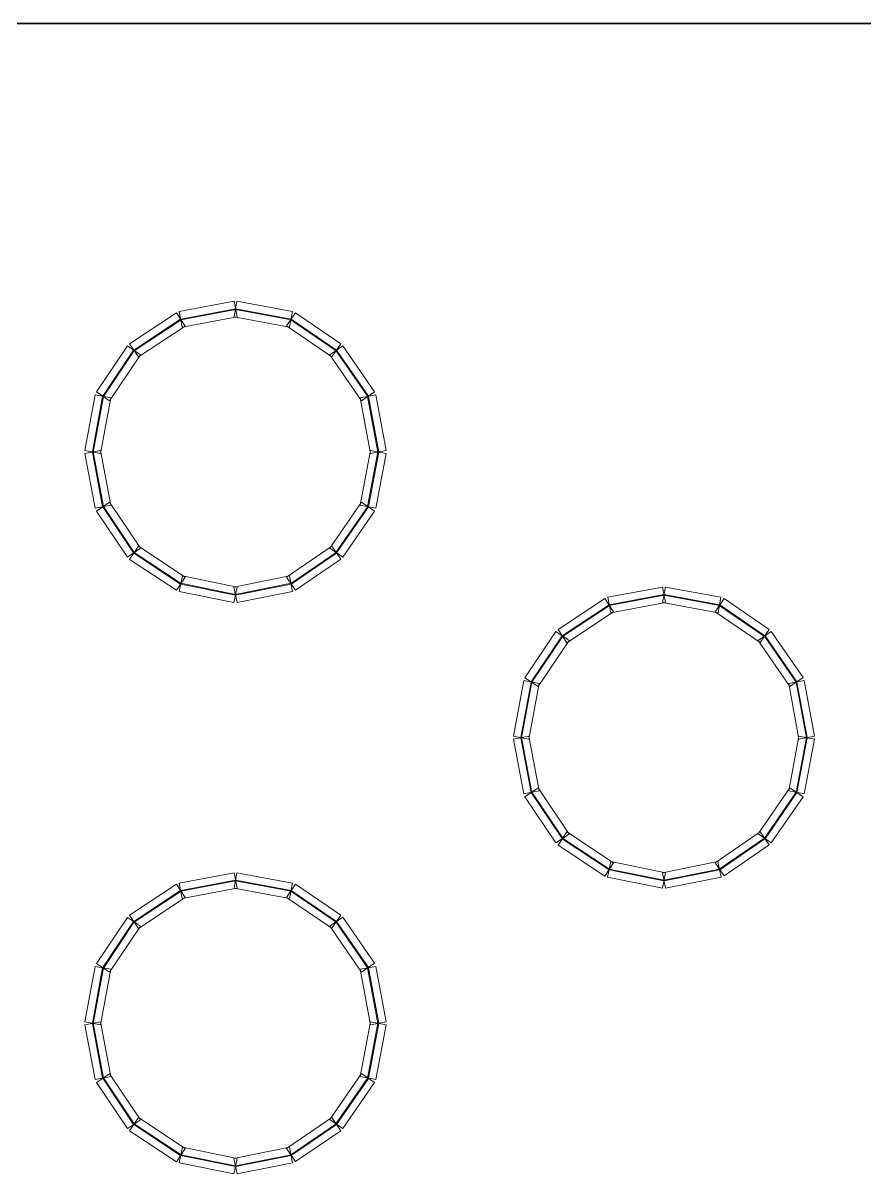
# Model space of a CAD drawing. Header units: millimetres. Extents: x -200 to 200, y -162 to 219.
# Drawn here: x 92.91 to 120.98, y -105.01 to -66.65 of the extents above; entities that cross this region are included whole.
import ezdxf

# ---------------------------------------------------------------- set-up
doc = ezdxf.new("R2010")
doc.units = ezdxf.units.MM
doc.header["$MEASUREMENT"] = 0

msp = doc.modelspace()

# ---------------------------------------------------------------- linework, layer by layer
at = {"color": 1, "lineweight": 5}
msp.add_open_spline([(137.7158, -66.6491), (137.7158, -66.6491), (137.7158, -66.6755), (137.7158, -66.6755), (137.7158, -66.6755), (137.7158, -66.6755), (90.8406, -66.6755), (90.8406, -66.6755), (90.8406, -66.6755), (90.8406, -66.6755), (90.8406, -66.6491), (90.8406, -66.6491), (90.8406, -66.6491), (90.8406, -66.6491), (137.7158, -66.6491), (137.7158, -66.6491)], degree=3, knots=[0, 0, 0, 0, 0.25, 0.25, 0.25, 0.25, 0.5, 0.5, 0.5, 0.5, 0.75, 0.75, 0.75, 0.75, 1, 1, 1, 1], dxfattribs=at)
at = {"color": 4, "lineweight": 5}
for points in [[(99.9444, -75.9255), (99.9444, -75.9255), (100.0424, -76.4454), (100.0424, -76.4454), (100.0424, -76.4454), (100.0424, -76.4454), (98.2171, -76.7893), (98.2171, -76.7893), (98.2171, -76.7893), (98.2171, -76.7893), (98.1191, -76.2694), (98.1191, -76.2694), (98.1191, -76.2694), (98.1191, -76.2694), (99.9444, -75.9255), (99.9444, -75.9255)], [(101.8934, -76.2693), (101.8934, -76.2693), (101.7968, -76.7895), (101.7968, -76.7895), (101.7968, -76.7895), (101.7968, -76.7895), (99.9451, -76.4456), (99.9451, -76.4456), (99.9451, -76.4456), (99.9451, -76.4456), (100.0417, -75.9254), (100.0417, -75.9254), (100.0417, -75.9254), (100.0417, -75.9254), (101.8934, -76.2693), (101.8934, -76.2693)], [(98.0222, -76.3087), (98.0222, -76.3087), (98.314, -76.7501), (98.314, -76.7501), (98.314, -76.7501), (98.314, -76.7501), (96.7532, -77.7817), (96.7532, -77.7817), (96.7532, -77.7817), (96.7532, -77.7817), (96.4615, -77.3404), (96.4615, -77.3404), (96.4615, -77.3404), (96.4615, -77.3404), (98.0222, -76.3087), (98.0222, -76.3087)], [(99.9909, -76.1725), (99.9909, -76.1725), (99.9958, -76.1985), (99.9958, -76.1985), (99.9958, -76.1985), (99.9958, -76.1985), (98.1706, -76.5424), (98.1706, -76.5424), (98.1706, -76.5424), (98.1706, -76.5424), (98.1657, -76.5164), (98.1657, -76.5164), (98.1657, -76.5164), (98.1657, -76.5164), (99.9909, -76.1725), (99.9909, -76.1725)], [(101.8475, -76.5164), (101.8475, -76.5164), (101.8427, -76.5424), (101.8427, -76.5424), (101.8427, -76.5424), (101.8427, -76.5424), (99.991, -76.1985), (99.991, -76.1985), (99.991, -76.1985), (99.991, -76.1985), (99.9958, -76.1725), (99.9958, -76.1725), (99.9958, -76.1725), (99.9958, -76.1725), (101.8475, -76.5164), (101.8475, -76.5164)], [(103.5023, -77.3427), (103.5023, -77.3427), (103.2036, -77.7794), (103.2036, -77.7794), (103.2036, -77.7794), (103.2036, -77.7794), (101.6957, -76.7477), (101.6957, -76.7477), (101.6957, -76.7477), (101.6957, -76.7477), (101.9945, -76.3111), (101.9945, -76.3111), (101.9945, -76.3111), (101.9945, -76.3111), (103.5023, -77.3427), (103.5023, -77.3427)], [(98.1608, -76.5183), (98.1608, -76.5183), (98.1754, -76.5404), (98.1754, -76.5404), (98.1754, -76.5404), (98.1754, -76.5404), (96.6147, -77.5721), (96.6147, -77.5721), (96.6147, -77.5721), (96.6147, -77.5721), (96.6001, -77.55), (96.6001, -77.55), (96.6001, -77.55), (96.6001, -77.55), (98.1608, -76.5183), (98.1608, -76.5183)], [(103.3604, -77.5501), (103.3604, -77.5501), (103.3455, -77.572), (103.3455, -77.572), (103.3455, -77.572), (103.3455, -77.572), (101.8376, -76.5403), (101.8376, -76.5403), (101.8376, -76.5403), (101.8376, -76.5403), (101.8526, -76.5185), (101.8526, -76.5185), (101.8526, -76.5185), (101.8526, -76.5185), (103.3604, -77.5501), (103.3604, -77.5501)], [(96.3878, -77.4134), (96.3878, -77.4134), (96.8269, -77.7087), (96.8269, -77.7087), (96.8269, -77.7087), (96.8269, -77.7087), (95.7952, -79.243), (95.7952, -79.243), (95.7952, -79.243), (95.7952, -79.243), (95.3562, -78.9477), (95.3562, -78.9477), (95.3562, -78.9477), (95.3562, -78.9477), (96.3878, -77.4134), (96.3878, -77.4134)], [(104.6289, -78.9452), (104.6289, -78.9452), (104.1933, -79.2455), (104.1933, -79.2455), (104.1933, -79.2455), (104.1933, -79.2455), (103.1352, -77.7112), (103.1352, -77.7112), (103.1352, -77.7112), (103.1352, -77.7112), (103.5707, -77.4109), (103.5707, -77.4109), (103.5707, -77.4109), (103.5707, -77.4109), (104.6289, -78.9452), (104.6289, -78.9452)], [(96.5964, -77.5537), (96.5964, -77.5537), (96.6183, -77.5684), (96.6183, -77.5684), (96.6183, -77.5684), (96.6183, -77.5684), (95.5867, -79.1027), (95.5867, -79.1027), (95.5867, -79.1027), (95.5867, -79.1027), (95.5647, -79.088), (95.5647, -79.088), (95.5647, -79.088), (95.5647, -79.088), (96.5964, -77.5537), (96.5964, -77.5537)], [(104.422, -79.0878), (104.422, -79.0878), (104.4002, -79.1029), (104.4002, -79.1029), (104.4002, -79.1029), (104.4002, -79.1029), (103.3421, -77.5686), (103.3421, -77.5686), (103.3421, -77.5686), (103.3421, -77.5686), (103.3638, -77.5535), (103.3638, -77.5535), (103.3638, -77.5535), (103.3638, -77.5535), (104.422, -79.0878), (104.422, -79.0878)], [(95.3156, -79.047), (95.3156, -79.047), (95.8358, -79.1436), (95.8358, -79.1436), (95.8358, -79.1436), (95.8358, -79.1436), (95.4919, -80.9954), (95.4919, -80.9954), (95.4919, -80.9954), (95.4919, -80.9954), (94.9717, -80.8988), (94.9717, -80.8988), (94.9717, -80.8988), (94.9717, -80.8988), (95.3156, -79.047), (95.3156, -79.047)], [(95.5627, -79.0929), (95.5627, -79.0929), (95.5887, -79.0978), (95.5887, -79.0978), (95.5887, -79.0978), (95.5887, -79.0978), (95.2448, -80.9495), (95.2448, -80.9495), (95.2448, -80.9495), (95.2448, -80.9495), (95.2188, -80.9447), (95.2188, -80.9447), (95.2188, -80.9447), (95.2188, -80.9447), (95.5627, -79.0929), (95.5627, -79.0929)], [(105.0151, -80.8988), (105.0151, -80.8988), (104.4949, -80.9954), (104.4949, -80.9954), (104.4949, -80.9954), (104.4949, -80.9954), (104.151, -79.1436), (104.151, -79.1436), (104.151, -79.1436), (104.151, -79.1436), (104.6712, -79.047), (104.6712, -79.047), (104.6712, -79.047), (104.6712, -79.047), (105.0151, -80.8988), (105.0151, -80.8988)], [(104.768, -80.9447), (104.768, -80.9447), (104.742, -80.9495), (104.742, -80.9495), (104.742, -80.9495), (104.742, -80.9495), (104.3981, -79.0978), (104.3981, -79.0978), (104.3981, -79.0978), (104.3981, -79.0978), (104.4241, -79.0929), (104.4241, -79.0929), (104.4241, -79.0929), (104.4241, -79.0929), (104.768, -80.9447), (104.768, -80.9447)], [(94.9718, -80.9961), (94.9718, -80.9961), (95.4918, -80.8981), (95.4918, -80.8981), (95.4918, -80.8981), (95.4918, -80.8981), (95.8356, -82.7234), (95.8356, -82.7234), (95.8356, -82.7234), (95.8356, -82.7234), (95.3157, -82.8213), (95.3157, -82.8213), (95.3157, -82.8213), (95.3157, -82.8213), (94.9718, -80.9961), (94.9718, -80.9961)], [(95.2188, -80.9495), (95.2188, -80.9495), (95.2448, -80.9446), (95.2448, -80.9446), (95.2448, -80.9446), (95.2448, -80.9446), (95.5887, -82.7699), (95.5887, -82.7699), (95.5887, -82.7699), (95.5887, -82.7699), (95.5627, -82.7748), (95.5627, -82.7748), (95.5627, -82.7748), (95.5627, -82.7748), (95.2188, -80.9495), (95.2188, -80.9495)], [(104.671, -82.8213), (104.671, -82.8213), (104.1511, -82.7234), (104.1511, -82.7234), (104.1511, -82.7234), (104.1511, -82.7234), (104.495, -80.8981), (104.495, -80.8981), (104.495, -80.8981), (104.495, -80.8981), (105.0149, -80.9961), (105.0149, -80.9961), (105.0149, -80.9961), (105.0149, -80.9961), (104.671, -82.8213), (104.671, -82.8213)], [(104.4241, -82.7748), (104.4241, -82.7748), (104.3981, -82.7699), (104.3981, -82.7699), (104.3981, -82.7699), (104.3981, -82.7699), (104.742, -80.9446), (104.742, -80.9446), (104.742, -80.9446), (104.742, -80.9446), (104.768, -80.9495), (104.768, -80.9495), (104.768, -80.9495), (104.768, -80.9495), (104.4241, -82.7748), (104.4241, -82.7748)], [(95.3562, -82.92), (95.3562, -82.92), (95.7952, -82.6247), (95.7952, -82.6247), (95.7952, -82.6247), (95.7952, -82.6247), (96.8269, -84.159), (96.8269, -84.159), (96.8269, -84.159), (96.8269, -84.159), (96.3878, -84.4543), (96.3878, -84.4543), (96.3878, -84.4543), (96.3878, -84.4543), (95.3562, -82.92), (95.3562, -82.92)], [(95.5647, -82.7797), (95.5647, -82.7797), (95.5867, -82.765), (95.5867, -82.765), (95.5867, -82.765), (95.5867, -82.765), (96.6183, -84.2993), (96.6183, -84.2993), (96.6183, -84.2993), (96.6183, -84.2993), (96.5964, -84.314), (96.5964, -84.314), (96.5964, -84.314), (96.5964, -84.314), (95.5647, -82.7797), (95.5647, -82.7797)], [(103.5707, -84.4568), (103.5707, -84.4568), (103.1352, -84.1565), (103.1352, -84.1565), (103.1352, -84.1565), (103.1352, -84.1565), (104.1933, -82.6222), (104.1933, -82.6222), (104.1933, -82.6222), (104.1933, -82.6222), (104.6289, -82.9225), (104.6289, -82.9225), (104.6289, -82.9225), (104.6289, -82.9225), (103.5707, -84.4568), (103.5707, -84.4568)], [(103.3638, -84.3142), (103.3638, -84.3142), (103.3421, -84.2991), (103.3421, -84.2991), (103.3421, -84.2991), (103.3421, -84.2991), (104.4002, -82.7648), (104.4002, -82.7648), (104.4002, -82.7648), (104.4002, -82.7648), (104.422, -82.7799), (104.422, -82.7799), (104.422, -82.7799), (104.422, -82.7799), (103.3638, -84.3142), (103.3638, -84.3142)], [(96.4615, -84.5273), (96.4615, -84.5273), (96.7532, -84.086), (96.7532, -84.086), (96.7532, -84.086), (96.7532, -84.086), (98.314, -85.1176), (98.314, -85.1176), (98.314, -85.1176), (98.314, -85.1176), (98.0222, -85.559), (98.0222, -85.559), (98.0222, -85.559), (98.0222, -85.559), (96.4615, -84.5273), (96.4615, -84.5273)], [(96.6001, -84.3177), (96.6001, -84.3177), (96.6147, -84.2956), (96.6147, -84.2956), (96.6147, -84.2956), (96.6147, -84.2956), (98.1754, -85.3273), (98.1754, -85.3273), (98.1754, -85.3273), (98.1754, -85.3273), (98.1608, -85.3494), (98.1608, -85.3494), (98.1608, -85.3494), (98.1608, -85.3494), (96.6001, -84.3177), (96.6001, -84.3177)], [(101.9945, -85.5566), (101.9945, -85.5566), (101.6957, -85.12), (101.6957, -85.12), (101.6957, -85.12), (101.6957, -85.12), (103.2036, -84.0883), (103.2036, -84.0883), (103.2036, -84.0883), (103.2036, -84.0883), (103.5023, -84.525), (103.5023, -84.525), (103.5023, -84.525), (103.5023, -84.525), (101.9945, -85.5566), (101.9945, -85.5566)], [(101.8526, -85.3492), (101.8526, -85.3492), (101.8376, -85.3274), (101.8376, -85.3274), (101.8376, -85.3274), (101.8376, -85.3274), (103.3455, -84.2957), (103.3455, -84.2957), (103.3455, -84.2957), (103.3455, -84.2957), (103.3604, -84.3176), (103.3604, -84.3176), (103.3604, -84.3176), (103.3604, -84.3176), (101.8526, -85.3492), (101.8526, -85.3492)], [(98.1155, -85.5976), (98.1155, -85.5976), (98.2207, -85.0791), (98.2207, -85.0791), (98.2207, -85.0791), (98.2207, -85.0791), (100.046, -85.4494), (100.046, -85.4494), (100.046, -85.4494), (100.046, -85.4494), (99.9408, -85.9679), (99.9408, -85.9679), (99.9408, -85.9679), (99.9408, -85.9679), (98.1155, -85.5976), (98.1155, -85.5976)], [(100.0453, -85.9681), (100.0453, -85.9681), (99.9415, -85.4493), (99.9415, -85.4493), (99.9415, -85.4493), (99.9415, -85.4493), (101.7932, -85.0789), (101.7932, -85.0789), (101.7932, -85.0789), (101.7932, -85.0789), (101.897, -85.5977), (101.897, -85.5977), (101.897, -85.5977), (101.897, -85.5977), (100.0453, -85.9681), (100.0453, -85.9681)], [(98.1655, -85.3513), (98.1655, -85.3513), (98.1707, -85.3254), (98.1707, -85.3254), (98.1707, -85.3254), (98.1707, -85.3254), (99.996, -85.6957), (99.996, -85.6957), (99.996, -85.6957), (99.996, -85.6957), (99.9908, -85.7216), (99.9908, -85.7216), (99.9908, -85.7216), (99.9908, -85.7216), (98.1655, -85.3513), (98.1655, -85.3513)], [(99.996, -85.7216), (99.996, -85.7216), (99.9908, -85.6957), (99.9908, -85.6957), (99.9908, -85.6957), (99.9908, -85.6957), (101.8425, -85.3254), (101.8425, -85.3254), (101.8425, -85.3254), (101.8425, -85.3254), (101.8477, -85.3513), (101.8477, -85.3513), (101.8477, -85.3513), (101.8477, -85.3513), (99.996, -85.7216), (99.996, -85.7216)], [(114.2292, -85.4487), (114.2292, -85.4487), (114.3271, -85.9686), (114.3271, -85.9686), (114.3271, -85.9686), (114.3271, -85.9686), (112.5019, -86.3125), (112.5019, -86.3125), (112.5019, -86.3125), (112.5019, -86.3125), (112.4039, -85.7926), (112.4039, -85.7926), (112.4039, -85.7926), (112.4039, -85.7926), (114.2292, -85.4487), (114.2292, -85.4487)], [(116.1782, -85.7925), (116.1782, -85.7925), (116.0816, -86.3126), (116.0816, -86.3126), (116.0816, -86.3126), (116.0816, -86.3126), (114.2299, -85.9688), (114.2299, -85.9688), (114.2299, -85.9688), (114.2299, -85.9688), (114.3265, -85.4486), (114.3265, -85.4486), (114.3265, -85.4486), (114.3265, -85.4486), (116.1782, -85.7925), (116.1782, -85.7925)], [(112.307, -85.8319), (112.307, -85.8319), (112.5988, -86.2732), (112.5988, -86.2732), (112.5988, -86.2732), (112.5988, -86.2732), (111.038, -87.3049), (111.038, -87.3049), (111.038, -87.3049), (111.038, -87.3049), (110.7463, -86.8636), (110.7463, -86.8636), (110.7463, -86.8636), (110.7463, -86.8636), (112.307, -85.8319), (112.307, -85.8319)], [(114.2757, -85.6957), (114.2757, -85.6957), (114.2806, -85.7217), (114.2806, -85.7217), (114.2806, -85.7217), (114.2806, -85.7217), (112.4553, -86.0656), (112.4553, -86.0656), (112.4553, -86.0656), (112.4553, -86.0656), (112.4504, -86.0396), (112.4504, -86.0396), (112.4504, -86.0396), (112.4504, -86.0396), (114.2757, -85.6957), (114.2757, -85.6957)], [(116.1323, -86.0396), (116.1323, -86.0396), (116.1275, -86.0656), (116.1275, -86.0656), (116.1275, -86.0656), (116.1275, -86.0656), (114.2757, -85.7217), (114.2757, -85.7217), (114.2757, -85.7217), (114.2757, -85.7217), (114.2806, -85.6957), (114.2806, -85.6957), (114.2806, -85.6957), (114.2806, -85.6957), (116.1323, -86.0396), (116.1323, -86.0396)], [(117.7871, -86.8659), (117.7871, -86.8659), (117.4883, -87.3026), (117.4883, -87.3026), (117.4883, -87.3026), (117.4883, -87.3026), (115.9805, -86.2709), (115.9805, -86.2709), (115.9805, -86.2709), (115.9805, -86.2709), (116.2793, -85.8342), (116.2793, -85.8342), (116.2793, -85.8342), (116.2793, -85.8342), (117.7871, -86.8659), (117.7871, -86.8659)], [(112.4456, -86.0415), (112.4456, -86.0415), (112.4602, -86.0636), (112.4602, -86.0636), (112.4602, -86.0636), (112.4602, -86.0636), (110.8994, -87.0953), (110.8994, -87.0953), (110.8994, -87.0953), (110.8994, -87.0953), (110.8848, -87.0732), (110.8848, -87.0732), (110.8848, -87.0732), (110.8848, -87.0732), (112.4456, -86.0415), (112.4456, -86.0415)], [(117.6452, -87.0733), (117.6452, -87.0733), (117.6303, -87.0952), (117.6303, -87.0952), (117.6303, -87.0952), (117.6303, -87.0952), (116.1224, -86.0635), (116.1224, -86.0635), (116.1224, -86.0635), (116.1224, -86.0635), (116.1374, -86.0416), (116.1374, -86.0416), (116.1374, -86.0416), (116.1374, -86.0416), (117.6452, -87.0733), (117.6452, -87.0733)], [(110.6726, -86.9366), (110.6726, -86.9366), (111.1117, -87.2319), (111.1117, -87.2319), (111.1117, -87.2319), (111.1117, -87.2319), (110.08, -88.7661), (110.08, -88.7661), (110.08, -88.7661), (110.08, -88.7661), (109.6409, -88.4709), (109.6409, -88.4709), (109.6409, -88.4709), (109.6409, -88.4709), (110.6726, -86.9366), (110.6726, -86.9366)], [(110.8812, -87.0769), (110.8812, -87.0769), (110.9031, -87.0916), (110.9031, -87.0916), (110.9031, -87.0916), (110.9031, -87.0916), (109.8714, -88.6259), (109.8714, -88.6259), (109.8714, -88.6259), (109.8714, -88.6259), (109.8495, -88.6112), (109.8495, -88.6112), (109.8495, -88.6112), (109.8495, -88.6112), (110.8812, -87.0769), (110.8812, -87.0769)], [(118.9136, -88.4683), (118.9136, -88.4683), (118.4781, -88.7687), (118.4781, -88.7687), (118.4781, -88.7687), (118.4781, -88.7687), (117.42, -87.2344), (117.42, -87.2344), (117.42, -87.2344), (117.42, -87.2344), (117.8555, -86.9341), (117.8555, -86.9341), (117.8555, -86.9341), (117.8555, -86.9341), (118.9136, -88.4683), (118.9136, -88.4683)], [(118.7067, -88.611), (118.7067, -88.611), (118.685, -88.626), (118.685, -88.626), (118.685, -88.626), (118.685, -88.626), (117.6268, -87.0918), (117.6268, -87.0918), (117.6268, -87.0918), (117.6268, -87.0918), (117.6486, -87.0767), (117.6486, -87.0767), (117.6486, -87.0767), (117.6486, -87.0767), (118.7067, -88.611), (118.7067, -88.611)], [(109.6004, -88.5702), (109.6004, -88.5702), (110.1205, -88.6668), (110.1205, -88.6668), (110.1205, -88.6668), (110.1205, -88.6668), (109.7767, -90.5186), (109.7767, -90.5186), (109.7767, -90.5186), (109.7767, -90.5186), (109.2565, -90.422), (109.2565, -90.422), (109.2565, -90.422), (109.2565, -90.422), (109.6004, -88.5702), (109.6004, -88.5702)], [(109.8475, -88.6161), (109.8475, -88.6161), (109.8735, -88.6209), (109.8735, -88.6209), (109.8735, -88.6209), (109.8735, -88.6209), (109.5296, -90.4727), (109.5296, -90.4727), (109.5296, -90.4727), (109.5296, -90.4727), (109.5036, -90.4678), (109.5036, -90.4678), (109.5036, -90.4678), (109.5036, -90.4678), (109.8475, -88.6161), (109.8475, -88.6161)], [(119.2998, -90.422), (119.2998, -90.422), (118.7797, -90.5186), (118.7797, -90.5186), (118.7797, -90.5186), (118.7797, -90.5186), (118.4358, -88.6668), (118.4358, -88.6668), (118.4358, -88.6668), (118.4358, -88.6668), (118.9559, -88.5702), (118.9559, -88.5702), (118.9559, -88.5702), (118.9559, -88.5702), (119.2998, -90.422), (119.2998, -90.422)], [(119.0527, -90.4678), (119.0527, -90.4678), (119.0267, -90.4727), (119.0267, -90.4727), (119.0267, -90.4727), (119.0267, -90.4727), (118.6828, -88.6209), (118.6828, -88.6209), (118.6828, -88.6209), (118.6828, -88.6209), (118.7089, -88.6161), (118.7089, -88.6161), (118.7089, -88.6161), (118.7089, -88.6161), (119.0527, -90.4678), (119.0527, -90.4678)], [(109.2566, -90.5192), (109.2566, -90.5192), (109.7765, -90.4213), (109.7765, -90.4213), (109.7765, -90.4213), (109.7765, -90.4213), (110.1204, -92.2466), (110.1204, -92.2466), (110.1204, -92.2466), (110.1204, -92.2466), (109.6005, -92.3445), (109.6005, -92.3445), (109.6005, -92.3445), (109.6005, -92.3445), (109.2566, -90.5192), (109.2566, -90.5192)], [(109.5036, -90.4727), (109.5036, -90.4727), (109.5296, -90.4678), (109.5296, -90.4678), (109.5296, -90.4678), (109.5296, -90.4678), (109.8735, -92.2931), (109.8735, -92.2931), (109.8735, -92.2931), (109.8735, -92.2931), (109.8475, -92.298), (109.8475, -92.298), (109.8475, -92.298), (109.8475, -92.298), (109.5036, -90.4727), (109.5036, -90.4727)], [(118.9558, -92.3445), (118.9558, -92.3445), (118.4359, -92.2466), (118.4359, -92.2466), (118.4359, -92.2466), (118.4359, -92.2466), (118.7798, -90.4213), (118.7798, -90.4213), (118.7798, -90.4213), (118.7798, -90.4213), (119.2997, -90.5192), (119.2997, -90.5192), (119.2997, -90.5192), (119.2997, -90.5192), (118.9558, -92.3445), (118.9558, -92.3445)], [(118.7089, -92.298), (118.7089, -92.298), (118.6829, -92.2931), (118.6829, -92.2931), (118.6829, -92.2931), (118.6829, -92.2931), (119.0267, -90.4678), (119.0267, -90.4678), (119.0267, -90.4678), (119.0267, -90.4678), (119.0527, -90.4727), (119.0527, -90.4727), (119.0527, -90.4727), (119.0527, -90.4727), (118.7089, -92.298), (118.7089, -92.298)], [(109.6409, -92.4431), (109.6409, -92.4431), (110.08, -92.1479), (110.08, -92.1479), (110.08, -92.1479), (110.08, -92.1479), (111.1117, -93.6822), (111.1117, -93.6822), (111.1117, -93.6822), (111.1117, -93.6822), (110.6726, -93.9774), (110.6726, -93.9774), (110.6726, -93.9774), (110.6726, -93.9774), (109.6409, -92.4431), (109.6409, -92.4431)], [(109.8495, -92.3029), (109.8495, -92.3029), (109.8714, -92.2882), (109.8714, -92.2882), (109.8714, -92.2882), (109.8714, -92.2882), (110.9031, -93.8225), (110.9031, -93.8225), (110.9031, -93.8225), (110.9031, -93.8225), (110.8812, -93.8372), (110.8812, -93.8372), (110.8812, -93.8372), (110.8812, -93.8372), (109.8495, -92.3029), (109.8495, -92.3029)], [(117.8555, -93.98), (117.8555, -93.98), (117.42, -93.6796), (117.42, -93.6796), (117.42, -93.6796), (117.42, -93.6796), (118.4781, -92.1454), (118.4781, -92.1454), (118.4781, -92.1454), (118.4781, -92.1454), (118.9136, -92.4457), (118.9136, -92.4457), (118.9136, -92.4457), (118.9136, -92.4457), (117.8555, -93.98), (117.8555, -93.98)], [(117.6486, -93.8373), (117.6486, -93.8373), (117.6268, -93.8223), (117.6268, -93.8223), (117.6268, -93.8223), (117.6268, -93.8223), (118.685, -92.288), (118.685, -92.288), (118.685, -92.288), (118.685, -92.288), (118.7067, -92.303), (118.7067, -92.303), (118.7067, -92.303), (118.7067, -92.303), (117.6486, -93.8373), (117.6486, -93.8373)], [(110.7463, -94.0505), (110.7463, -94.0505), (111.038, -93.6092), (111.038, -93.6092), (111.038, -93.6092), (111.038, -93.6092), (112.5988, -94.6408), (112.5988, -94.6408), (112.5988, -94.6408), (112.5988, -94.6408), (112.307, -95.0822), (112.307, -95.0822), (112.307, -95.0822), (112.307, -95.0822), (110.7463, -94.0505), (110.7463, -94.0505)], [(110.8848, -93.8409), (110.8848, -93.8409), (110.8994, -93.8188), (110.8994, -93.8188), (110.8994, -93.8188), (110.8994, -93.8188), (112.4602, -94.8505), (112.4602, -94.8505), (112.4602, -94.8505), (112.4602, -94.8505), (112.4456, -94.8725), (112.4456, -94.8725), (112.4456, -94.8725), (112.4456, -94.8725), (110.8848, -93.8409), (110.8848, -93.8409)], [(116.2793, -95.0798), (116.2793, -95.0798), (115.9805, -94.6432), (115.9805, -94.6432), (115.9805, -94.6432), (115.9805, -94.6432), (117.4883, -93.6115), (117.4883, -93.6115), (117.4883, -93.6115), (117.4883, -93.6115), (117.7871, -94.0482), (117.7871, -94.0482), (117.7871, -94.0482), (117.7871, -94.0482), (116.2793, -95.0798), (116.2793, -95.0798)], [(116.1374, -94.8724), (116.1374, -94.8724), (116.1224, -94.8506), (116.1224, -94.8506), (116.1224, -94.8506), (116.1224, -94.8506), (117.6303, -93.8189), (117.6303, -93.8189), (117.6303, -93.8189), (117.6303, -93.8189), (117.6452, -93.8407), (117.6452, -93.8407), (117.6452, -93.8407), (117.6452, -93.8407), (116.1374, -94.8724), (116.1374, -94.8724)], [(112.4003, -95.1208), (112.4003, -95.1208), (112.5055, -94.6023), (112.5055, -94.6023), (112.5055, -94.6023), (112.5055, -94.6023), (114.3308, -94.9726), (114.3308, -94.9726), (114.3308, -94.9726), (114.3308, -94.9726), (114.2256, -95.4911), (114.2256, -95.4911), (114.2256, -95.4911), (114.2256, -95.4911), (112.4003, -95.1208), (112.4003, -95.1208)], [(114.33, -95.4913), (114.33, -95.4913), (114.2263, -94.9725), (114.2263, -94.9725), (114.2263, -94.9725), (114.2263, -94.9725), (116.078, -94.6021), (116.078, -94.6021), (116.078, -94.6021), (116.078, -94.6021), (116.1818, -95.1209), (116.1818, -95.1209), (116.1818, -95.1209), (116.1818, -95.1209), (114.33, -95.4913), (114.33, -95.4913)], [(99.9444, -94.9719), (99.9444, -94.9719), (100.0424, -95.4918), (100.0424, -95.4918), (100.0424, -95.4918), (100.0424, -95.4918), (98.2171, -95.8357), (98.2171, -95.8357), (98.2171, -95.8357), (98.2171, -95.8357), (98.1191, -95.3158), (98.1191, -95.3158), (98.1191, -95.3158), (98.1191, -95.3158), (99.9444, -94.9719), (99.9444, -94.9719)], [(101.8934, -95.3157), (101.8934, -95.3157), (101.7968, -95.8358), (101.7968, -95.8358), (101.7968, -95.8358), (101.7968, -95.8358), (99.9451, -95.4919), (99.9451, -95.4919), (99.9451, -95.4919), (99.9451, -95.4919), (100.0417, -94.9718), (100.0417, -94.9718), (100.0417, -94.9718), (100.0417, -94.9718), (101.8934, -95.3157), (101.8934, -95.3157)], [(112.4502, -94.8745), (112.4502, -94.8745), (112.4555, -94.8485), (112.4555, -94.8485), (112.4555, -94.8485), (112.4555, -94.8485), (114.2808, -95.2189), (114.2808, -95.2189), (114.2808, -95.2189), (114.2808, -95.2189), (114.2755, -95.2448), (114.2755, -95.2448), (114.2755, -95.2448), (114.2755, -95.2448), (112.4502, -94.8745), (112.4502, -94.8745)], [(114.2807, -95.2448), (114.2807, -95.2448), (114.2756, -95.2189), (114.2756, -95.2189), (114.2756, -95.2189), (114.2756, -95.2189), (116.1273, -94.8485), (116.1273, -94.8485), (116.1273, -94.8485), (116.1273, -94.8485), (116.1325, -94.8745), (116.1325, -94.8745), (116.1325, -94.8745), (116.1325, -94.8745), (114.2807, -95.2448), (114.2807, -95.2448)], [(98.0222, -95.3551), (98.0222, -95.3551), (98.314, -95.7964), (98.314, -95.7964), (98.314, -95.7964), (98.314, -95.7964), (96.7532, -96.8281), (96.7532, -96.8281), (96.7532, -96.8281), (96.7532, -96.8281), (96.4615, -96.3868), (96.4615, -96.3868), (96.4615, -96.3868), (96.4615, -96.3868), (98.0222, -95.3551), (98.0222, -95.3551)], [(99.9909, -95.2189), (99.9909, -95.2189), (99.9958, -95.2449), (99.9958, -95.2449), (99.9958, -95.2449), (99.9958, -95.2449), (98.1706, -95.5887), (98.1706, -95.5887), (98.1706, -95.5887), (98.1706, -95.5887), (98.1657, -95.5628), (98.1657, -95.5628), (98.1657, -95.5628), (98.1657, -95.5628), (99.9909, -95.2189), (99.9909, -95.2189)], [(101.8475, -95.5627), (101.8475, -95.5627), (101.8427, -95.5888), (101.8427, -95.5888), (101.8427, -95.5888), (101.8427, -95.5888), (99.991, -95.2449), (99.991, -95.2449), (99.991, -95.2449), (99.991, -95.2449), (99.9958, -95.2189), (99.9958, -95.2189), (99.9958, -95.2189), (99.9958, -95.2189), (101.8475, -95.5627), (101.8475, -95.5627)], [(103.5023, -96.3891), (103.5023, -96.3891), (103.2036, -96.8257), (103.2036, -96.8257), (103.2036, -96.8257), (103.2036, -96.8257), (101.6957, -95.7941), (101.6957, -95.7941), (101.6957, -95.7941), (101.6957, -95.7941), (101.9945, -95.3574), (101.9945, -95.3574), (101.9945, -95.3574), (101.9945, -95.3574), (103.5023, -96.3891), (103.5023, -96.3891)], [(98.1608, -95.5647), (98.1608, -95.5647), (98.1754, -95.5868), (98.1754, -95.5868), (98.1754, -95.5868), (98.1754, -95.5868), (96.6147, -96.6185), (96.6147, -96.6185), (96.6147, -96.6185), (96.6147, -96.6185), (96.6001, -96.5964), (96.6001, -96.5964), (96.6001, -96.5964), (96.6001, -96.5964), (98.1608, -95.5647), (98.1608, -95.5647)], [(103.3604, -96.5965), (103.3604, -96.5965), (103.3455, -96.6183), (103.3455, -96.6183), (103.3455, -96.6183), (103.3455, -96.6183), (101.8376, -95.5867), (101.8376, -95.5867), (101.8376, -95.5867), (101.8376, -95.5867), (101.8526, -95.5648), (101.8526, -95.5648), (101.8526, -95.5648), (101.8526, -95.5648), (103.3604, -96.5965), (103.3604, -96.5965)], [(96.3878, -96.4598), (96.3878, -96.4598), (96.8269, -96.755), (96.8269, -96.755), (96.8269, -96.755), (96.8269, -96.755), (95.7952, -98.2893), (95.7952, -98.2893), (95.7952, -98.2893), (95.7952, -98.2893), (95.3562, -97.9941), (95.3562, -97.9941), (95.3562, -97.9941), (95.3562, -97.9941), (96.3878, -96.4598), (96.3878, -96.4598)], [(96.5964, -96.6), (96.5964, -96.6), (96.6183, -96.6148), (96.6183, -96.6148), (96.6183, -96.6148), (96.6183, -96.6148), (95.5867, -98.1491), (95.5867, -98.1491), (95.5867, -98.1491), (95.5867, -98.1491), (95.5647, -98.1343), (95.5647, -98.1343), (95.5647, -98.1343), (95.5647, -98.1343), (96.5964, -96.6), (96.5964, -96.6)], [(104.6289, -97.9915), (104.6289, -97.9915), (104.1933, -98.2919), (104.1933, -98.2919), (104.1933, -98.2919), (104.1933, -98.2919), (103.1352, -96.7576), (103.1352, -96.7576), (103.1352, -96.7576), (103.1352, -96.7576), (103.5707, -96.4572), (103.5707, -96.4572), (103.5707, -96.4572), (103.5707, -96.4572), (104.6289, -97.9915), (104.6289, -97.9915)], [(104.422, -98.1342), (104.422, -98.1342), (104.4002, -98.1492), (104.4002, -98.1492), (104.4002, -98.1492), (104.4002, -98.1492), (103.3421, -96.6149), (103.3421, -96.6149), (103.3421, -96.6149), (103.3421, -96.6149), (103.3638, -96.5999), (103.3638, -96.5999), (103.3638, -96.5999), (103.3638, -96.5999), (104.422, -98.1342), (104.422, -98.1342)], [(95.3156, -98.0934), (95.3156, -98.0934), (95.8358, -98.19), (95.8358, -98.19), (95.8358, -98.19), (95.8358, -98.19), (95.4919, -100.0418), (95.4919, -100.0418), (95.4919, -100.0418), (95.4919, -100.0418), (94.9717, -99.9451), (94.9717, -99.9451), (94.9717, -99.9451), (94.9717, -99.9451), (95.3156, -98.0934), (95.3156, -98.0934)], [(95.5627, -98.1393), (95.5627, -98.1393), (95.5887, -98.1441), (95.5887, -98.1441), (95.5887, -98.1441), (95.5887, -98.1441), (95.2448, -99.9959), (95.2448, -99.9959), (95.2448, -99.9959), (95.2448, -99.9959), (95.2188, -99.991), (95.2188, -99.991), (95.2188, -99.991), (95.2188, -99.991), (95.5627, -98.1393), (95.5627, -98.1393)], [(105.0151, -99.9451), (105.0151, -99.9451), (104.4949, -100.0418), (104.4949, -100.0418), (104.4949, -100.0418), (104.4949, -100.0418), (104.151, -98.19), (104.151, -98.19), (104.151, -98.19), (104.151, -98.19), (104.6712, -98.0934), (104.6712, -98.0934), (104.6712, -98.0934), (104.6712, -98.0934), (105.0151, -99.9451), (105.0151, -99.9451)], [(104.768, -99.991), (104.768, -99.991), (104.742, -99.9959), (104.742, -99.9959), (104.742, -99.9959), (104.742, -99.9959), (104.3981, -98.1441), (104.3981, -98.1441), (104.3981, -98.1441), (104.3981, -98.1441), (104.4241, -98.1393), (104.4241, -98.1393), (104.4241, -98.1393), (104.4241, -98.1393), (104.768, -99.991), (104.768, -99.991)], [(94.9718, -100.0424), (94.9718, -100.0424), (95.4918, -99.9445), (95.4918, -99.9445), (95.4918, -99.9445), (95.4918, -99.9445), (95.8356, -101.7697), (95.8356, -101.7697), (95.8356, -101.7697), (95.8356, -101.7697), (95.3157, -101.8677), (95.3157, -101.8677), (95.3157, -101.8677), (95.3157, -101.8677), (94.9718, -100.0424), (94.9718, -100.0424)], [(95.2188, -99.9959), (95.2188, -99.9959), (95.2448, -99.991), (95.2448, -99.991), (95.2448, -99.991), (95.2448, -99.991), (95.5887, -101.8163), (95.5887, -101.8163), (95.5887, -101.8163), (95.5887, -101.8163), (95.5627, -101.8212), (95.5627, -101.8212), (95.5627, -101.8212), (95.5627, -101.8212), (95.2188, -99.9959), (95.2188, -99.9959)], [(104.671, -101.8677), (104.671, -101.8677), (104.1511, -101.7697), (104.1511, -101.7697), (104.1511, -101.7697), (104.1511, -101.7697), (104.495, -99.9445), (104.495, -99.9445), (104.495, -99.9445), (104.495, -99.9445), (105.0149, -100.0424), (105.0149, -100.0424), (105.0149, -100.0424), (105.0149, -100.0424), (104.671, -101.8677), (104.671, -101.8677)], [(104.4241, -101.8212), (104.4241, -101.8212), (104.3981, -101.8163), (104.3981, -101.8163), (104.3981, -101.8163), (104.3981, -101.8163), (104.742, -99.991), (104.742, -99.991), (104.742, -99.991), (104.742, -99.991), (104.768, -99.9959), (104.768, -99.9959), (104.768, -99.9959), (104.768, -99.9959), (104.4241, -101.8212), (104.4241, -101.8212)], [(95.3562, -101.9663), (95.3562, -101.9663), (95.7952, -101.6711), (95.7952, -101.6711), (95.7952, -101.6711), (95.7952, -101.6711), (96.8269, -103.2054), (96.8269, -103.2054), (96.8269, -103.2054), (96.8269, -103.2054), (96.3878, -103.5006), (96.3878, -103.5006), (96.3878, -103.5006), (96.3878, -103.5006), (95.3562, -101.9663), (95.3562, -101.9663)], [(95.5647, -101.8261), (95.5647, -101.8261), (95.5867, -101.8113), (95.5867, -101.8113), (95.5867, -101.8113), (95.5867, -101.8113), (96.6183, -103.3456), (96.6183, -103.3456), (96.6183, -103.3456), (96.6183, -103.3456), (96.5964, -103.3604), (96.5964, -103.3604), (96.5964, -103.3604), (96.5964, -103.3604), (95.5647, -101.8261), (95.5647, -101.8261)], [(103.5707, -103.5032), (103.5707, -103.5032), (103.1352, -103.2028), (103.1352, -103.2028), (103.1352, -103.2028), (103.1352, -103.2028), (104.1933, -101.6685), (104.1933, -101.6685), (104.1933, -101.6685), (104.1933, -101.6685), (104.6289, -101.9689), (104.6289, -101.9689), (104.6289, -101.9689), (104.6289, -101.9689), (103.5707, -103.5032), (103.5707, -103.5032)], [(103.3638, -103.3605), (103.3638, -103.3605), (103.3421, -103.3455), (103.3421, -103.3455), (103.3421, -103.3455), (103.3421, -103.3455), (104.4002, -101.8112), (104.4002, -101.8112), (104.4002, -101.8112), (104.4002, -101.8112), (104.422, -101.8262), (104.422, -101.8262), (104.422, -101.8262), (104.422, -101.8262), (103.3638, -103.3605), (103.3638, -103.3605)], [(96.4615, -103.5737), (96.4615, -103.5737), (96.7532, -103.1323), (96.7532, -103.1323), (96.7532, -103.1323), (96.7532, -103.1323), (98.314, -104.164), (98.314, -104.164), (98.314, -104.164), (98.314, -104.164), (98.0222, -104.6054), (98.0222, -104.6054), (98.0222, -104.6054), (98.0222, -104.6054), (96.4615, -103.5737), (96.4615, -103.5737)], [(101.9945, -104.603), (101.9945, -104.603), (101.6957, -104.1664), (101.6957, -104.1664), (101.6957, -104.1664), (101.6957, -104.1664), (103.2036, -103.1347), (103.2036, -103.1347), (103.2036, -103.1347), (103.2036, -103.1347), (103.5023, -103.5713), (103.5023, -103.5713), (103.5023, -103.5713), (103.5023, -103.5713), (101.9945, -104.603), (101.9945, -104.603)], [(96.6001, -103.3641), (96.6001, -103.3641), (96.6147, -103.342), (96.6147, -103.342), (96.6147, -103.342), (96.6147, -103.342), (98.1754, -104.3737), (98.1754, -104.3737), (98.1754, -104.3737), (98.1754, -104.3737), (98.1608, -104.3957), (98.1608, -104.3957), (98.1608, -104.3957), (98.1608, -104.3957), (96.6001, -103.3641), (96.6001, -103.3641)], [(101.8526, -104.3956), (101.8526, -104.3956), (101.8376, -104.3738), (101.8376, -104.3738), (101.8376, -104.3738), (101.8376, -104.3738), (103.3455, -103.3421), (103.3455, -103.3421), (103.3455, -103.3421), (103.3455, -103.3421), (103.3604, -103.3639), (103.3604, -103.3639), (103.3604, -103.3639), (103.3604, -103.3639), (101.8526, -104.3956), (101.8526, -104.3956)], [(98.1155, -104.6439), (98.1155, -104.6439), (98.2207, -104.1254), (98.2207, -104.1254), (98.2207, -104.1254), (98.2207, -104.1254), (100.046, -104.4958), (100.046, -104.4958), (100.046, -104.4958), (100.046, -104.4958), (99.9408, -105.0143), (99.9408, -105.0143), (99.9408, -105.0143), (99.9408, -105.0143), (98.1155, -104.6439), (98.1155, -104.6439)], [(100.0453, -105.0144), (100.0453, -105.0144), (99.9415, -104.4956), (99.9415, -104.4956), (99.9415, -104.4956), (99.9415, -104.4956), (101.7932, -104.1253), (101.7932, -104.1253), (101.7932, -104.1253), (101.7932, -104.1253), (101.897, -104.6441), (101.897, -104.6441), (101.897, -104.6441), (101.897, -104.6441), (100.0453, -105.0144), (100.0453, -105.0144)], [(98.1655, -104.3977), (98.1655, -104.3977), (98.1707, -104.3717), (98.1707, -104.3717), (98.1707, -104.3717), (98.1707, -104.3717), (99.996, -104.7421), (99.996, -104.7421), (99.996, -104.7421), (99.996, -104.7421), (99.9908, -104.768), (99.9908, -104.768), (99.9908, -104.768), (99.9908, -104.768), (98.1655, -104.3977), (98.1655, -104.3977)], [(99.996, -104.768), (99.996, -104.768), (99.9908, -104.7421), (99.9908, -104.7421), (99.9908, -104.7421), (99.9908, -104.7421), (101.8425, -104.3717), (101.8425, -104.3717), (101.8425, -104.3717), (101.8425, -104.3717), (101.8477, -104.3977), (101.8477, -104.3977), (101.8477, -104.3977), (101.8477, -104.3977), (99.996, -104.768), (99.996, -104.768)]]:
    msp.add_open_spline(points, degree=3, knots=[0, 0, 0, 0, 0.25, 0.25, 0.25, 0.25, 0.5, 0.5, 0.5, 0.5, 0.75, 0.75, 0.75, 0.75, 1, 1, 1, 1], dxfattribs=at)

doc.saveas('drawing.dxf')
